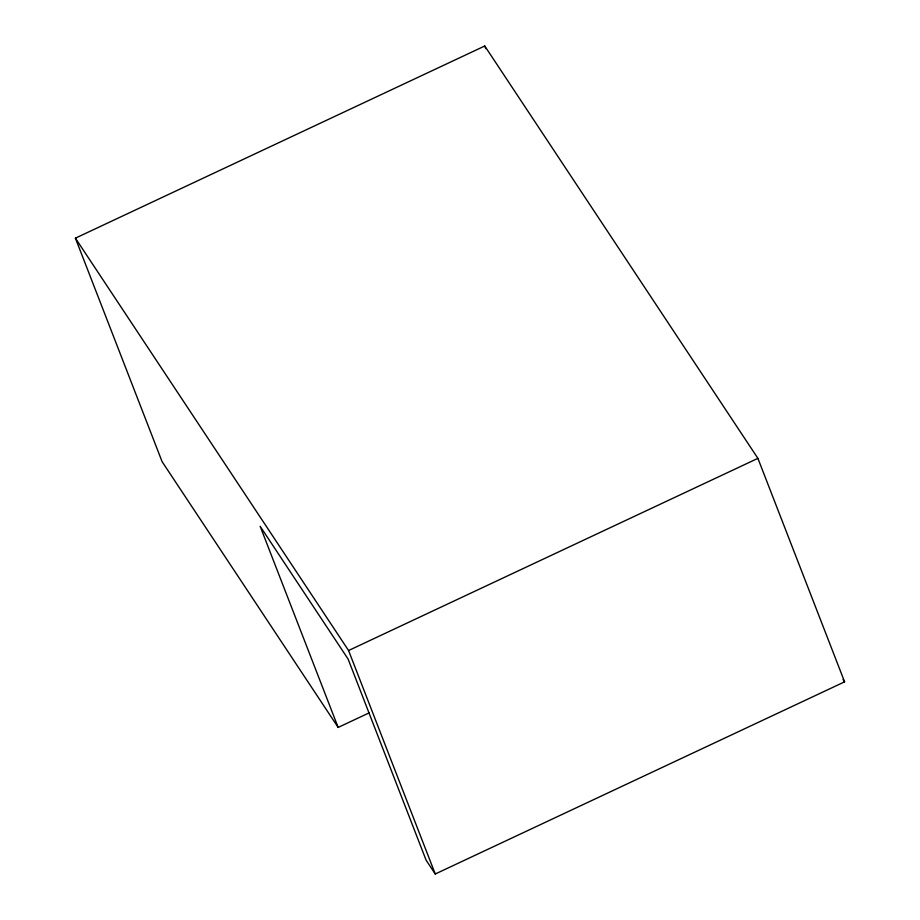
<?xml version="1.0" encoding="UTF-8"?>
<svg xmlns="http://www.w3.org/2000/svg" width="920" height="920" viewBox="0 0 920 920"><rect width="100%" height="100%" fill="white"/><g stroke="black" fill="none" stroke-linecap="round" stroke-linejoin="round"><path stroke-width="1.38" d="M338.157 727.421L162.092 461.644L75.405 238.165L484.748 46L757.907 458.355L844.594 681.835L435.252 874L426.121 860.211L348.105 659.065L260.142 526.274L338.157 727.421L369.346 712.781M75.405 238.165L348.577 650.52L757.907 458.355M843.065 679.535L844.594 681.835M484.748 46L485.783 48.679M348.577 650.52L435.252 874"/></g></svg>
